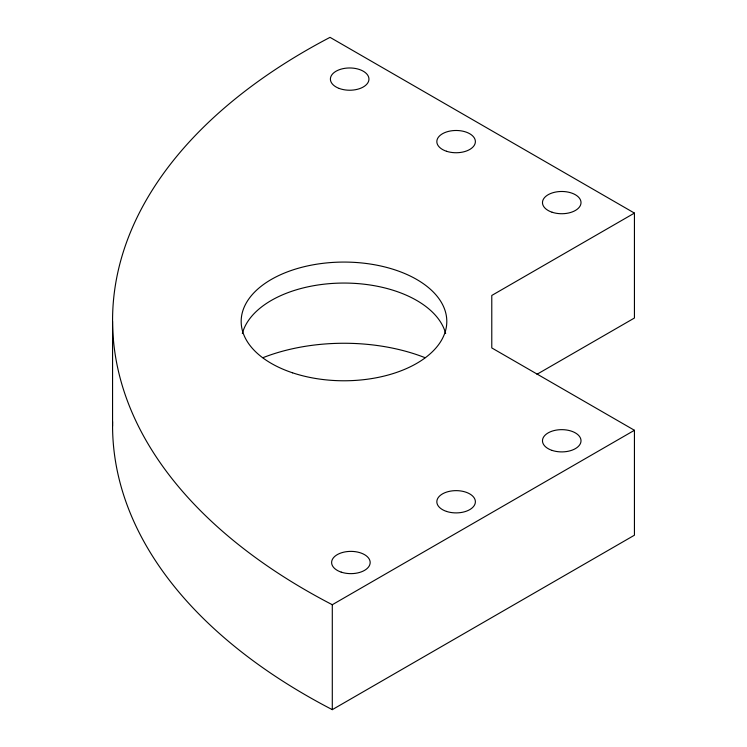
<?xml version="1.0" encoding="UTF-8"?>
<svg xmlns="http://www.w3.org/2000/svg" width="747" height="747" viewBox="0 0 747 747"><rect width="100%" height="100%" fill="white"/><g stroke="black" fill="none" stroke-linecap="round" stroke-linejoin="round"><path stroke-width="1.12" d="M536.981 374.284L634.436 318.017L634.436 213.091L491.778 295.457L491.778 347.925L634.436 430.281L634.436 535.207L332.294 709.65A661.553 381.941 0 0 1 112.592 421.625M332.294 709.65L332.294 604.725L634.436 430.281M634.436 213.091L330.034 37.35A661.553 381.941 0 0 0 332.294 604.725M112.564 321.331L112.564 426.248M262.953 357.682A143.928 83.094 0 0 1 425.043 357.682M242.345 333.554A102.806 59.349 0 0 1 343.993 283.057A102.806 59.349 0 0 1 445.651 333.554M292.591 372.828A102.806 59.349 0 0 0 446.799 321.425A102.806 59.349 0 0 0 292.591 270.022A102.806 59.349 0 0 0 292.591 372.828M446.463 511.406A19.273 11.13 0 0 0 475.381 501.769A19.273 11.13 0 0 0 446.463 492.133A19.273 11.13 0 0 0 446.463 511.406M446.463 151.249A19.273 11.13 0 0 0 475.381 141.613A19.273 11.13 0 0 0 446.463 131.976A19.273 11.13 0 0 0 446.463 151.249M341.248 572.146A19.273 11.13 0 0 0 370.167 562.51A19.273 11.13 0 0 0 341.248 552.873A19.273 11.13 0 0 0 341.248 572.146M552.108 450.413A19.273 11.13 0 0 0 581.017 440.777A19.273 11.13 0 0 0 552.108 431.14A19.273 11.13 0 0 0 552.108 450.413M552.108 212.241A19.273 11.13 0 0 0 581.017 202.605A19.273 11.13 0 0 0 552.108 192.969A19.273 11.13 0 0 0 552.108 212.241M339.231 88.454A19.273 11.13 0 0 0 368.925 79.64A19.273 11.13 0 0 0 340.856 69.2A19.273 11.13 0 0 0 339.231 88.454"/></g></svg>
